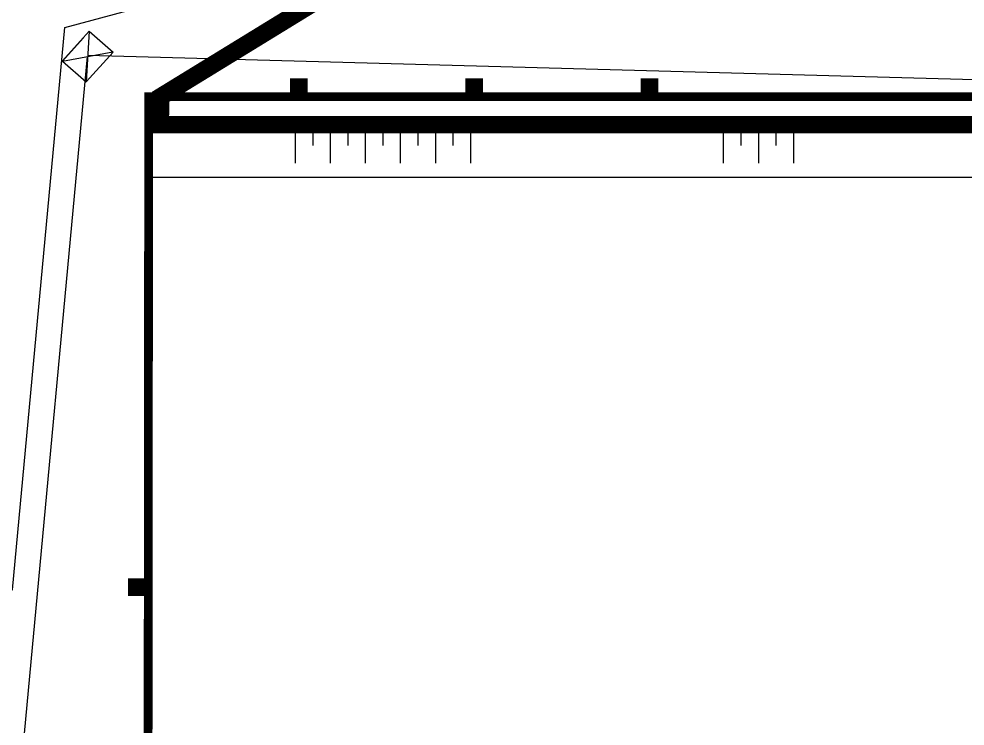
# Model space of a CAD drawing. Extents: x 532522 to 2902776, y -101917278 to 111238625.
# Drawn here: x 2902226.9 to 2902334.8, y 2548827.6 to 2548908.2 of the extents above; entities that cross this region are included whole.
import ezdxf

# ---------------------------------------------------------------- set-up
doc = ezdxf.new("R2010")
doc.units = 0
doc.header["$LTSCALE"] = 1000
doc.header["$MEASUREMENT"] = 0
for name, color, linetype in [('1', 7, 'CONTINUOUS'), ('2', 7, 'CONTINUOUS'), ('征地红线', 20, 'CONTINUOUS'), ('施工临建布置', 7, 'CONTINUOUS'), ('边坡', 3, 'CONTINUOUS'), ('高压线', 80, 'CONTINUOUS')]:
    doc.layers.add(name, color=color, linetype=linetype)

msp = doc.modelspace()

# ---------------------------------------------------------------- linework, layer by layer
at = {"layer": '1', "color": 1, "linetype": 'Continuous', "const_width": 2, "flags": 128}
msp.add_lwpolyline([(2902435.76507795, 2548896.150812366), (2902435.765101161, 2548967.334959341), (2902310.876607747, 2548967.334959341), (2902310.876607747, 2548940.924142464), (2902243.052043362, 2548899.334452711), (2902243.014849767, 2548896.150812366), (2902435.76507795, 2548896.150749515)], dxfattribs=at)
at = {"layer": '1', "color": 1, "linetype": 'Continuous', "extrusion": (0.0001844192949917201, -0.04943667431242818, 0.9987772430439384), "const_width": 2, "elevation": -125468.1622507031}
for points in [[(2911747.018370738, 2534951.768100366), (2911747.026787006, 2534954.026617164)], [(2911767.018231878, 2534951.693572516), (2911767.026648146, 2534953.952089314)], [(2911787.018093015, 2534951.619043878), (2911787.026509282, 2534953.877560677)], [(2911729.569941798, 2534895.96629608), (2911727.311424999, 2534895.974712347)]]:
    msp.add_lwpolyline(points, dxfattribs=at)
at = {"layer": '1', "color": 1, "linetype": 'Continuous', "const_width": 1}
msp.add_lwpolyline([(2902241.571866723, 2548766.936597133), (2902241.691889794, 2548899.334453479), (2902410.874862982, 2548899.334357875)], dxfattribs=at)
at = {"layer": '2', "color": 6, "linetype": 'Continuous', "extrusion": (0.0001844192949917201, -0.04943667431242819, 0.9987772430439386)}
msp.add_line((2902241.683544437, 2548890.02607829, 5.260894346210567), (2902241.683544437, 2548896.01874185, 5.557514397129228), dxfattribs=at)
msp.add_line((2902241.683544437, 2548890.02607829, 5.260894346210567), (2902241.683544437, 2548896.01874185, 5.557514397129228), dxfattribs=at)
at = {"layer": '2', "color": 6, "linetype": 'Continuous'}
msp.add_line((2902435.925922436, 2548896.150812367), (2902241.683564518, 2548896.150812367), dxfattribs=at)
at = {"layer": '征地红线', "color": 20}
msp.add_line((2902241.683564518, 2548890.150812367), (2902441.925924663, 2548890.150812367), dxfattribs=at)
at = {"layer": '施工临建布置', "color": 6, "linetype": 'Continuous', "flags": 128}
msp.add_lwpolyline([(2902232.137277728, 2548907.220030635), (2902279.582156034, 2548920.019693968), (2902279.507727963, 2548966.171548103), (2902102.811462788, 2548965.926804323), (2902181.909728276, 2548843.105490422), (2902226.151517409, 2548843.112233768)], close=True, dxfattribs=at)
at = {"layer": '边坡', "color": 3, "extrusion": (0.0001844192949917201, -0.04943667431242819, 0.9987772430439386)}
for p, q in [((2902258.397075047, 2548896.018894229, 5.554435868393411), (2902258.397075047, 2548891.764650989, 5.343862751162684)), ((2902260.397075013, 2548896.018912463, 5.554067480797109), (2902260.397075013, 2548893.765147447, 5.442512428979695)), ((2902262.397074979, 2548896.018930697, 5.553699093200819), (2902262.397074979, 2548891.764687458, 5.343125975970092)), ((2902264.397074945, 2548896.018948931, 5.553330705604516), (2902264.397074945, 2548893.765183915, 5.441775653787102)), ((2902266.397074911, 2548896.018967166, 5.552962318008213), (2902266.397074911, 2548891.764723926, 5.342389200777485)), ((2902268.397074877, 2548896.0189854, 5.552593930411924), (2902268.397074877, 2548893.765220383, 5.441038878594511)), ((2902270.397074843, 2548896.019003634, 5.552225542815621), (2902270.397074843, 2548891.764760394, 5.341652425584893)), ((2902272.397074809, 2548896.019021868, 5.551857155219332), (2902272.397074809, 2548893.765256851, 5.440302103401918)), ((2902274.397074775, 2548896.019040102, 5.551488767623028), (2902274.397074775, 2548891.764796862, 5.340915650392301)), ((2902276.397074741, 2548896.019058337, 5.55112038002674), (2902276.397074741, 2548893.76529332, 5.439565328209326)), ((2902278.397074707, 2548896.01907657, 5.550751992430436), (2902278.397074707, 2548891.764833331, 5.340178875199708)), ((2902307.235034043, 2548896.019339488, 5.545440219079144), (2902307.235034043, 2548891.765096249, 5.334867101848417)), ((2902309.235034009, 2548896.019357723, 5.545071831482856), (2902309.235034009, 2548893.765592706, 5.433516779665442)), ((2902311.235033975, 2548896.019375957, 5.544703443886553), (2902311.235033975, 2548891.765132717, 5.334130326655824)), ((2902313.235033941, 2548896.019394191, 5.544335056290249), (2902313.235033941, 2548893.765629174, 5.432780004472836)), ((2902315.235033907, 2548896.019412425, 5.54396666869396), (2902315.235033907, 2548891.765169186, 5.333393551463232))]:
    msp.add_line(p, q, dxfattribs=at)
at = {"layer": '高压线', "color": 5, "linetype": 'Continuous', "extrusion": (0.0001844192949917201, -0.04943667431242819, 0.9987772430439386)}
for p, q in [((2902231.829587835, 2548903.398264846, 5.924599587727455), (2902234.906587783, 2548906.803124579, 6.092562449008009)), ((2902231.829587835, 2548903.398264846, 5.924599587727455), (2902234.906587783, 2548906.803124579, 6.092562449008009)), ((2902234.906587783, 2548906.803124579, 6.092562449008009), (2902234.546285918, 2548901.045480887, 5.807641750888579)), ((2902234.906587783, 2548906.803124579, 6.092562449008009), (2902234.546285918, 2548901.045480887, 5.807641750888579)), ((2902234.906587783, 2548906.803124579, 6.092562449008009), (2902237.631221076, 2548904.427058522, 5.974450748377742)), ((2902234.906587783, 2548906.803124579, 6.092562449008009), (2902237.631221076, 2548904.427058522, 5.974450748377742)), ((2902231.841874702, 2548903.403911914, 5.924876833078961), (2902234.260417331, 2548906.05501777, 6.055652570876206)), ((2902231.841874702, 2548903.403911914, 5.924876833078961), (2902234.260417331, 2548906.05501777, 6.055652570876206)), ((2902231.841874702, 2548903.403911914, 5.924876833078961), (2902237.615441699, 2548904.440819215, 5.975134777681436)), ((2902231.841874702, 2548903.403911914, 5.924876833078961), (2902237.615441699, 2548904.440819215, 5.975134777681436)), ((2902234.546285918, 2548901.045480887, 5.807641750888579), (2902237.631221076, 2548904.427058522, 5.974450748377742)), ((2902234.546285918, 2548901.045480887, 5.807641750888579), (2902237.631221076, 2548904.427058522, 5.974450748377742)), ((2902221.563732654, 2548762.54477167, -1.045358022523389), (2902234.726289, 2548903.921940066, 5.949985181881159)), ((2902231.841874702, 2548903.403911914, 5.924876833078961), (2902234.546285918, 2548901.045480887, 5.807641750888579)), ((2902231.841874702, 2548903.403911914, 5.924876833078961), (2902234.546285918, 2548901.045480887, 5.807641750888579))]:
    msp.add_line(p, q, dxfattribs=at)
at = {"layer": '高压线', "color": 5, "linetype": 'Continuous'}
msp.add_line((2902234.726308961, 2548904.063749476), (2902458.924607748, 2548897.956459592), dxfattribs=at)

doc.saveas('drawing.dxf')
